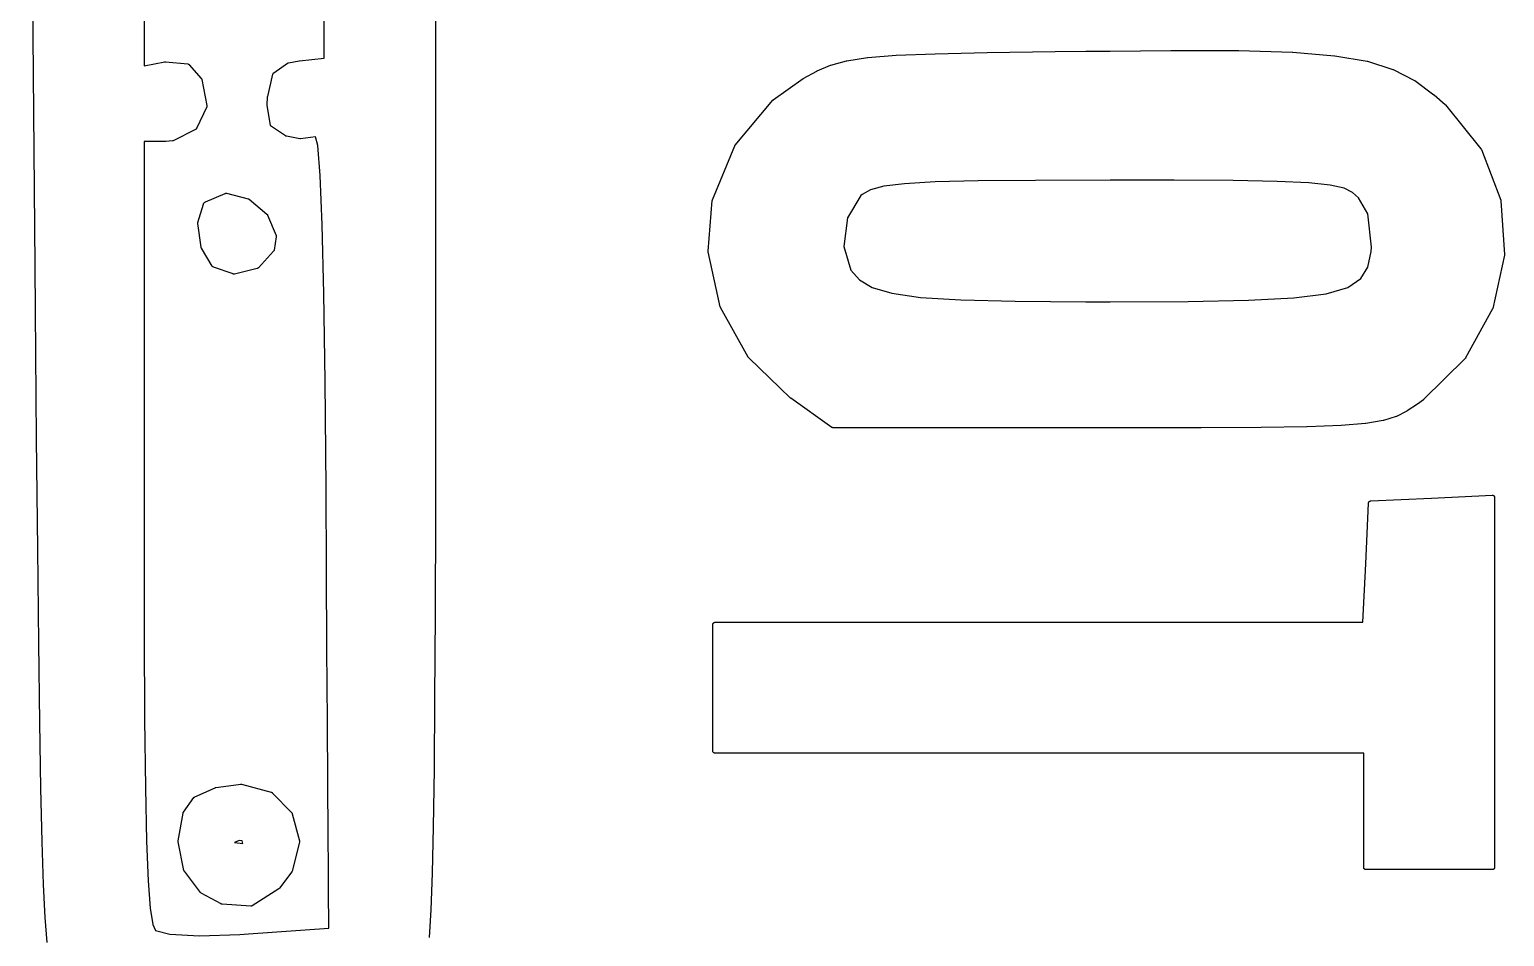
# Model space of a CAD drawing. Extents: x -1.2 to 49.3, y 2.3 to 45.6.
# Drawn here: x 37.177 to 40.39, y 29.65 to 31.628 of the extents above; entities that cross this region are included whole.
import ezdxf

# ---------------------------------------------------------------- set-up
doc = ezdxf.new("R2010")
doc.units = 0
doc.layers.add('BLACK', color=7, linetype='CONTINUOUS')

msp = doc.modelspace()

# ---------------------------------------------------------------- linework, layer by layer
at = {"layer": 'BLACK', "linetype": 'CONTINUOUS'}
for p, q in [((37.1894, 31.1123), (37.177, 32.6285)), ((38.0615, 32.6305), (38.0615, 31.1213)), ((37.4265, 31.9741), (37.4265, 31.5487)), ((37.8187, 31.5653), (37.8187, 31.9741)), ((37.4265, 31.5487), (37.4716, 31.5574)), ((37.4716, 31.5574), (37.4717, 31.5574)), ((37.4717, 31.5574), (37.4719, 31.5574)), ((37.4719, 31.5574), (37.4721, 31.5574)), ((37.4721, 31.5574), (37.4724, 31.5574)), ((37.4724, 31.5574), (37.4726, 31.5575)), ((37.4726, 31.5575), (37.4728, 31.5574)), ((37.4728, 31.5574), (37.473, 31.5574)), ((37.473, 31.5574), (37.5218, 31.5525)), ((37.7093, 31.5332), (37.7389, 31.554)), ((37.7389, 31.554), (37.739, 31.5541)), ((37.739, 31.5541), (37.7391, 31.5541)), ((37.7391, 31.5542), (37.7395, 31.5543)), ((37.7391, 31.5541), (37.7391, 31.5542)), ((37.7395, 31.5543), (37.7398, 31.5545)), ((37.7398, 31.5545), (37.7399, 31.5546)), ((37.7399, 31.5546), (37.74, 31.5546)), ((37.74, 31.5546), (37.7404, 31.5547)), ((37.7404, 31.5547), (37.7408, 31.5548)), ((37.7408, 31.5548), (37.7409, 31.5548)), ((37.7409, 31.5549), (37.7646, 31.559)), ((37.7409, 31.5548), (37.7409, 31.5549)), ((37.7646, 31.559), (37.7647, 31.559)), ((37.7647, 31.559), (37.7648, 31.5591)), ((37.7648, 31.5591), (37.7649, 31.5591)), ((37.7649, 31.5591), (37.8187, 31.5653)), ((38.9224, 31.55), (38.9566, 31.5594)), ((38.9566, 31.5594), (38.9567, 31.5594)), ((38.9567, 31.5594), (38.9569, 31.5595)), ((38.9569, 31.5595), (38.9572, 31.5595)), ((38.9572, 31.5595), (39.0025, 31.5664)), ((39.0025, 31.5664), (39.0026, 31.5664)), ((39.0026, 31.5664), (39.0027, 31.5664)), ((39.0027, 31.5664), (39.0029, 31.5664)), ((39.0029, 31.5664), (39.065, 31.5713)), ((39.065, 31.5713), (39.0651, 31.5713)), ((39.0651, 31.5713), (39.0651, 31.5713)), ((39.0651, 31.5713), (39.0652, 31.5713)), ((39.0652, 31.5713), (39.15, 31.5747)), ((39.15, 31.5747), (39.1501, 31.5747)), ((39.1501, 31.5747), (39.2634, 31.5772)), ((39.1501, 31.5747), (39.1501, 31.5747)), ((39.1501, 31.5747), (39.1501, 31.5747)), ((39.2634, 31.5772), (39.2635, 31.5772)), ((39.2635, 31.5772), (39.4111, 31.5793)), ((39.2635, 31.5772), (39.2635, 31.5772)), ((39.4111, 31.5793), (39.478, 31.5802)), ((39.4111, 31.5793), (39.4111, 31.5793)), ((39.478, 31.5802), (39.5312, 31.5807)), ((39.478, 31.5802), (39.478, 31.5802)), ((39.5312, 31.5807), (39.6632, 31.582)), ((39.5312, 31.5807), (39.5312, 31.5807)), ((39.6632, 31.582), (39.6632, 31.582)), ((39.6632, 31.582), (39.8115, 31.5815)), ((39.8115, 31.5815), (39.8116, 31.5815)), ((39.8116, 31.5815), (39.8116, 31.5815)), ((39.8116, 31.5815), (39.8116, 31.5815)), ((39.8116, 31.5815), (39.9286, 31.5779)), ((39.9286, 31.5779), (39.9286, 31.5779)), ((39.9286, 31.5779), (39.9287, 31.5779)), ((39.9287, 31.5779), (39.9288, 31.5779)), ((39.9288, 31.5779), (40.0198, 31.5705)), ((40.0198, 31.5705), (40.0199, 31.5705)), ((40.0199, 31.5705), (40.0201, 31.5705)), ((40.0201, 31.5705), (40.0203, 31.5705)), ((40.0203, 31.5705), (40.0908, 31.5584)), ((40.0908, 31.5584), (40.0909, 31.5584)), ((40.0909, 31.5584), (40.0912, 31.5583)), ((40.0912, 31.5583), (40.0915, 31.5582)), ((40.0915, 31.5582), (40.1471, 31.5407)), ((37.5218, 31.5525), (37.5219, 31.5525)), ((37.5219, 31.5525), (37.5223, 31.5524)), ((37.5223, 31.5524), (37.5226, 31.5524)), ((37.5226, 31.5524), (37.5227, 31.5523)), ((37.5227, 31.5523), (37.5228, 31.5523)), ((37.5228, 31.5523), (37.5232, 31.5522)), ((37.5232, 31.5522), (37.5235, 31.552)), ((37.5235, 31.552), (37.5236, 31.552)), ((37.5236, 31.552), (37.5237, 31.5519)), ((37.5237, 31.5519), (37.524, 31.5517)), ((37.524, 31.5517), (37.5244, 31.5515)), ((37.5244, 31.5515), (37.5245, 31.5514)), ((37.5245, 31.5514), (37.5245, 31.5514)), ((37.5245, 31.5514), (37.5248, 31.5511)), ((37.5248, 31.5511), (37.5251, 31.5508)), ((37.5251, 31.5508), (37.5511, 31.5211)), ((37.6959, 31.4816), (37.7073, 31.5302)), ((37.7073, 31.5302), (37.7074, 31.5303)), ((37.7074, 31.5303), (37.7075, 31.5306)), ((37.7075, 31.5306), (37.7076, 31.5309)), ((37.7076, 31.5311), (37.7077, 31.5312)), ((37.7076, 31.5309), (37.7076, 31.5311)), ((37.7077, 31.5312), (37.7079, 31.5315)), ((37.7079, 31.5315), (37.708, 31.5318)), ((37.708, 31.5318), (37.7081, 31.5319)), ((37.7081, 31.5319), (37.7082, 31.5321)), ((37.7082, 31.5321), (37.7084, 31.5323)), ((37.7084, 31.5323), (37.7086, 31.5326)), ((37.7086, 31.5326), (37.7087, 31.5327)), ((37.7087, 31.5327), (37.7088, 31.5328)), ((37.7088, 31.5328), (37.7091, 31.533)), ((37.7091, 31.533), (37.7093, 31.5332)), ((38.8627, 31.5209), (38.8923, 31.5371)), ((38.8923, 31.5371), (38.8925, 31.5372)), ((38.8923, 31.5371), (38.8923, 31.5371)), ((38.8925, 31.5372), (38.8927, 31.5373)), ((38.8927, 31.5373), (38.9217, 31.5498)), ((38.9217, 31.5498), (38.9218, 31.5498)), ((38.9218, 31.5498), (38.9221, 31.5499)), ((38.9221, 31.5499), (38.9224, 31.55)), ((40.1471, 31.5407), (40.1471, 31.5407)), ((40.1471, 31.5407), (40.1475, 31.5405)), ((40.1475, 31.5405), (40.1479, 31.5404)), ((40.1479, 31.5404), (40.1939, 31.5166)), ((37.5511, 31.5211), (37.5512, 31.521)), ((37.5512, 31.521), (37.5513, 31.5208)), ((37.5513, 31.5208), (37.5515, 31.5205)), ((37.5515, 31.5205), (37.5516, 31.5204)), ((37.5516, 31.5204), (37.5517, 31.5202)), ((37.5517, 31.5202), (37.5519, 31.5199)), ((37.5519, 31.5199), (37.552, 31.5197)), ((37.552, 31.5197), (37.552, 31.5195)), ((37.552, 31.5195), (37.5521, 31.5193)), ((37.5521, 31.5193), (37.5522, 31.519)), ((37.5522, 31.519), (37.5523, 31.5188)), ((37.5523, 31.5188), (37.5635, 31.4621)), ((38.7973, 31.474), (38.8622, 31.5205)), ((38.8622, 31.5206), (38.8625, 31.5207)), ((38.8622, 31.5205), (38.8622, 31.5206)), ((38.8625, 31.5207), (38.8627, 31.5209)), ((40.1939, 31.5166), (40.194, 31.5166)), ((40.194, 31.5166), (40.1943, 31.5164)), ((40.1943, 31.5164), (40.1946, 31.5162)), ((40.1946, 31.5162), (40.2366, 31.4853)), ((37.5632, 31.459), (37.5408, 31.4119)), ((37.5634, 31.4595), (37.5632, 31.4592)), ((37.5632, 31.4592), (37.5632, 31.4591)), ((37.5632, 31.4591), (37.5632, 31.459)), ((37.5635, 31.4599), (37.5634, 31.4595)), ((37.5635, 31.4621), (37.5636, 31.462)), ((37.5636, 31.4605), (37.5635, 31.4601)), ((37.5635, 31.4601), (37.5635, 31.46)), ((37.5635, 31.46), (37.5635, 31.4599)), ((37.5636, 31.462), (37.5636, 31.4619)), ((37.5636, 31.4619), (37.5636, 31.4618)), ((37.5636, 31.4618), (37.5636, 31.4614)), ((37.5636, 31.4614), (37.5636, 31.4611)), ((37.5636, 31.4611), (37.5636, 31.461)), ((37.5636, 31.461), (37.5636, 31.4609)), ((37.5636, 31.4609), (37.5636, 31.4605)), ((37.6945, 31.4629), (37.6958, 31.4808)), ((37.6945, 31.4628), (37.6945, 31.4629)), ((37.6945, 31.4627), (37.6945, 31.4628)), ((37.6945, 31.4623), (37.6945, 31.4627)), ((37.6945, 31.4619), (37.6945, 31.4623)), ((37.6946, 31.4618), (37.6945, 31.4619)), ((37.6946, 31.4617), (37.6946, 31.4618)), ((37.6946, 31.4618), (37.6946, 31.4618)), ((37.702, 31.4193), (37.6946, 31.4617)), ((37.6958, 31.4812), (37.6959, 31.4816)), ((37.6958, 31.4809), (37.6958, 31.4812)), ((37.6958, 31.4808), (37.6958, 31.4809)), ((38.7144, 31.3753), (38.7963, 31.4732)), ((38.7963, 31.4732), (38.7964, 31.4732)), ((38.7964, 31.4732), (38.7965, 31.4733)), ((38.7965, 31.4734), (38.7968, 31.4736)), ((38.7965, 31.4733), (38.7965, 31.4734)), ((38.7968, 31.4736), (38.7971, 31.4739)), ((38.7971, 31.4739), (38.7972, 31.474)), ((38.7972, 31.474), (38.7973, 31.474)), ((40.2366, 31.4853), (40.2367, 31.4853)), ((40.2367, 31.4853), (40.2368, 31.4851)), ((40.2368, 31.4851), (40.2369, 31.485)), ((40.2369, 31.485), (40.2611, 31.464)), ((40.2611, 31.464), (40.2612, 31.4639)), ((40.2612, 31.4639), (40.2615, 31.4636)), ((40.2615, 31.4636), (40.2617, 31.4634)), ((40.2617, 31.4634), (40.339, 31.3675)), ((37.5386, 31.4096), (37.4901, 31.3852)), ((37.5387, 31.4097), (37.5386, 31.4096)), ((37.5388, 31.4097), (37.5387, 31.4097)), ((37.5391, 31.4099), (37.5388, 31.4097)), ((37.5394, 31.4101), (37.5391, 31.4099)), ((37.5395, 31.4102), (37.5394, 31.4101)), ((37.5396, 31.4103), (37.5395, 31.4102)), ((37.5399, 31.4106), (37.5396, 31.4103)), ((37.5401, 31.4108), (37.5399, 31.4106)), ((37.5402, 31.4109), (37.5401, 31.4108)), ((37.5403, 31.411), (37.5402, 31.4109)), ((37.5405, 31.4113), (37.5403, 31.411)), ((37.5407, 31.4116), (37.5405, 31.4113)), ((37.5408, 31.4119), (37.5407, 31.4117)), ((37.5407, 31.4117), (37.5407, 31.4116)), ((37.5408, 31.4119), (37.5408, 31.4119)), ((37.702, 31.4192), (37.702, 31.4193)), ((37.702, 31.4193), (37.702, 31.4193)), ((37.7021, 31.4189), (37.702, 31.4192)), ((37.7023, 31.4184), (37.7021, 31.4189)), ((37.7023, 31.4183), (37.7023, 31.4184)), ((37.7025, 31.4179), (37.7023, 31.4183)), ((37.7023, 31.4183), (37.7023, 31.4183)), ((37.7027, 31.4175), (37.7025, 31.4179)), ((37.7027, 31.4174), (37.7027, 31.4175)), ((37.7027, 31.4175), (37.7027, 31.4175)), ((37.7031, 31.4171), (37.7027, 31.4174)), ((37.7033, 31.4167), (37.7031, 31.4171)), ((37.7034, 31.4167), (37.7033, 31.4167)), ((37.7033, 31.4167), (37.7033, 31.4167)), ((37.7037, 31.4164), (37.7034, 31.4167)), ((37.7041, 31.4161), (37.7037, 31.4164)), ((37.7041, 31.416), (37.7041, 31.4161)), ((37.7041, 31.4161), (37.7041, 31.4161)), ((37.7042, 31.416), (37.7041, 31.416)), ((37.7348, 31.3955), (37.7042, 31.416)), ((37.7353, 31.3953), (37.7348, 31.3955)), ((37.7357, 31.3951), (37.7353, 31.3953)), ((37.7362, 31.3949), (37.7357, 31.3951)), ((37.7357, 31.3951), (37.7357, 31.3951)), ((37.7357, 31.3951), (37.7357, 31.3951)), ((37.7366, 31.3948), (37.7362, 31.3949)), ((37.7367, 31.3948), (37.7366, 31.3948)), ((37.7656, 31.3893), (37.7367, 31.3948)), ((37.7997, 31.3937), (37.7672, 31.3892)), ((37.8048, 31.3748), (37.7997, 31.3937)), ((37.4737, 31.3837), (37.4265, 31.3837)), ((37.4265, 31.3837), (37.4265, 30.534)), ((37.4738, 31.3837), (37.4737, 31.3837)), ((37.474, 31.3837), (37.4738, 31.3837)), ((37.4882, 31.3847), (37.474, 31.3837)), ((37.474, 31.3837), (37.474, 31.3837)), ((37.4887, 31.3848), (37.4882, 31.3847)), ((37.4882, 31.3847), (37.4882, 31.3847)), ((37.4882, 31.3847), (37.4882, 31.3847)), ((37.4892, 31.3849), (37.4887, 31.3848)), ((37.4896, 31.385), (37.4892, 31.3849)), ((37.4892, 31.3849), (37.4892, 31.3849)), ((37.4892, 31.3849), (37.4892, 31.3849)), ((37.4901, 31.3852), (37.4896, 31.385)), ((37.4901, 31.3852), (37.4901, 31.3852)), ((37.7659, 31.3893), (37.7656, 31.3893)), ((37.7662, 31.3892), (37.7659, 31.3893)), ((37.7664, 31.3892), (37.7662, 31.3892)), ((37.7666, 31.3892), (37.7664, 31.3892)), ((37.7668, 31.3892), (37.7666, 31.3892)), ((37.7671, 31.3892), (37.7668, 31.3892)), ((37.7672, 31.3892), (37.7671, 31.3892)), ((37.8102, 31.3096), (37.8048, 31.3748)), ((38.6648, 31.256), (38.7136, 31.374)), ((38.7136, 31.374), (38.7137, 31.3743)), ((38.7136, 31.374), (38.7136, 31.374)), ((38.7137, 31.3743), (38.7138, 31.3745)), ((38.7138, 31.3745), (38.714, 31.3747)), ((38.714, 31.3747), (38.7141, 31.3749)), ((38.7141, 31.3749), (38.7142, 31.3751)), ((38.7142, 31.3751), (38.7144, 31.3753)), ((40.339, 31.3675), (40.3391, 31.3675)), ((40.3391, 31.3675), (40.3392, 31.3672)), ((40.3392, 31.3672), (40.3394, 31.367)), ((40.3394, 31.367), (40.3395, 31.3668)), ((40.3395, 31.3668), (40.3396, 31.3666)), ((40.3396, 31.3666), (40.3397, 31.3664)), ((40.3397, 31.3664), (40.3398, 31.3662)), ((40.3398, 31.3662), (40.382, 31.2557)), ((37.8147, 31.2019), (37.8102, 31.3096)), ((39.2433, 31.2975), (39.1499, 31.2952)), ((39.3688, 31.2987), (39.2433, 31.2975)), ((39.2433, 31.2975), (39.2433, 31.2975)), ((39.5313, 31.299), (39.3688, 31.2987)), ((39.3688, 31.2987), (39.3688, 31.2987)), ((39.6709, 31.2989), (39.5313, 31.299)), ((39.7993, 31.2981), (39.6709, 31.2989)), ((39.6709, 31.2989), (39.6709, 31.2989)), ((39.8952, 31.2964), (39.7993, 31.2981)), ((37.5607, 31.2522), (37.6031, 31.2702)), ((37.6031, 31.2702), (37.6032, 31.2703)), ((37.6032, 31.2703), (37.6033, 31.2703)), ((37.6033, 31.2703), (37.6034, 31.2703)), ((37.6034, 31.2703), (37.6037, 31.2704)), ((37.6037, 31.2704), (37.6041, 31.2705)), ((37.6041, 31.2705), (37.6042, 31.2705)), ((37.6042, 31.2705), (37.6043, 31.2706)), ((37.6043, 31.2706), (37.6047, 31.2706)), ((37.6047, 31.2706), (37.6051, 31.2706)), ((37.6051, 31.2706), (37.6052, 31.2706)), ((37.6052, 31.2706), (37.6053, 31.2706)), ((37.6053, 31.2706), (37.6057, 31.2706)), ((37.6057, 31.2706), (37.606, 31.2705)), ((37.606, 31.2705), (37.6061, 31.2705)), ((37.6061, 31.2705), (37.6063, 31.2705)), ((37.6063, 31.2705), (37.6533, 31.2588)), ((38.9881, 31.2657), (38.9593, 31.2169)), ((38.991, 31.2682), (38.9881, 31.2657)), ((39.009, 31.2781), (38.991, 31.2682)), ((39.0378, 31.2857), (39.009, 31.2781)), ((39.083, 31.2914), (39.0378, 31.2857)), ((39.1499, 31.2952), (39.083, 31.2914)), ((39.9639, 31.2932), (39.8952, 31.2964)), ((40.0107, 31.2883), (39.9639, 31.2932)), ((40.0406, 31.2814), (40.0107, 31.2883)), ((40.0592, 31.2722), (40.0406, 31.2814)), ((40.0722, 31.2604), (40.0592, 31.2722)), ((37.5438, 31.2065), (37.556, 31.247)), ((37.556, 31.2472), (37.5561, 31.2473)), ((37.556, 31.247), (37.556, 31.2472)), ((37.556, 31.247), (37.556, 31.247)), ((37.5561, 31.2473), (37.5562, 31.2476)), ((37.5562, 31.2476), (37.5564, 31.2479)), ((37.5564, 31.248), (37.5565, 31.2481)), ((37.5564, 31.2479), (37.5564, 31.248)), ((37.5565, 31.2481), (37.5567, 31.2484)), ((37.5567, 31.2484), (37.5569, 31.2488)), ((37.5569, 31.2488), (37.557, 31.2488)), ((37.557, 31.2488), (37.5571, 31.2489)), ((37.5571, 31.2489), (37.5589, 31.2509)), ((37.5589, 31.2509), (37.559, 31.251)), ((37.559, 31.2511), (37.5594, 31.2513)), ((37.559, 31.251), (37.559, 31.2511)), ((37.559, 31.251), (37.559, 31.251)), ((37.5594, 31.2513), (37.5597, 31.2516)), ((37.5597, 31.2516), (37.5598, 31.2517)), ((37.5598, 31.2517), (37.5602, 31.2519)), ((37.5598, 31.2517), (37.5598, 31.2517)), ((37.5602, 31.2519), (37.5605, 31.2521)), ((37.5605, 31.2521), (37.5606, 31.2521)), ((37.5606, 31.2521), (37.5607, 31.2522)), ((37.6533, 31.2588), (37.6534, 31.2587)), ((37.6534, 31.2587), (37.6535, 31.2587)), ((37.6535, 31.2587), (37.6536, 31.2587)), ((37.6536, 31.2587), (37.6539, 31.2585)), ((37.6539, 31.2585), (37.6543, 31.2584)), ((37.6543, 31.2584), (37.6544, 31.2583)), ((37.6544, 31.2583), (37.6545, 31.2583)), ((37.6545, 31.2583), (37.6548, 31.2581)), ((37.6548, 31.2581), (37.6551, 31.2579)), ((37.6551, 31.2579), (37.6552, 31.2578)), ((37.6552, 31.2578), (37.6553, 31.2577)), ((37.6553, 31.2577), (37.6943, 31.2251)), ((38.6554, 31.1442), (38.6644, 31.2545)), ((38.6644, 31.2546), (38.6645, 31.2548)), ((38.6644, 31.2545), (38.6644, 31.2546)), ((38.6645, 31.2551), (38.6646, 31.2553)), ((38.6645, 31.2548), (38.6645, 31.2551)), ((38.6646, 31.2555), (38.6647, 31.2558)), ((38.6646, 31.2553), (38.6646, 31.2555)), ((38.6647, 31.2558), (38.6648, 31.256)), ((40.0928, 31.2256), (40.0722, 31.2604)), ((40.382, 31.2557), (40.382, 31.2556)), ((40.382, 31.2556), (40.3821, 31.2554)), ((40.3821, 31.2554), (40.3822, 31.2552)), ((40.3822, 31.2552), (40.3822, 31.2549)), ((40.3822, 31.2549), (40.3823, 31.2546)), ((40.3823, 31.2546), (40.3823, 31.2544)), ((40.3823, 31.2544), (40.3823, 31.2542)), ((40.3823, 31.2542), (40.3902, 31.137)), ((37.5436, 31.2056), (37.5437, 31.206)), ((37.5436, 31.2055), (37.5436, 31.2056)), ((37.5436, 31.205), (37.5436, 31.2055)), ((37.5436, 31.2055), (37.5436, 31.2055)), ((37.5436, 31.2046), (37.5436, 31.205)), ((37.5436, 31.2045), (37.5436, 31.2046)), ((37.5436, 31.2044), (37.5436, 31.2045)), ((37.5436, 31.2045), (37.5436, 31.2045)), ((37.5508, 31.153), (37.5436, 31.2044)), ((37.5437, 31.206), (37.5438, 31.2064)), ((37.5438, 31.2064), (37.5438, 31.2065)), ((37.5438, 31.2065), (37.5438, 31.2065)), ((37.6943, 31.2251), (37.6944, 31.225)), ((37.6944, 31.225), (37.6945, 31.2249)), ((37.6945, 31.2249), (37.6946, 31.2248)), ((37.6946, 31.2248), (37.6948, 31.2245)), ((37.6948, 31.2245), (37.695, 31.2243)), ((37.695, 31.2243), (37.6951, 31.2241)), ((37.6951, 31.2241), (37.6953, 31.224)), ((37.6953, 31.224), (37.6954, 31.2237)), ((37.6954, 31.2237), (37.6956, 31.2235)), ((37.6956, 31.2235), (37.6956, 31.2233)), ((37.6956, 31.2233), (37.6957, 31.2231)), ((37.6957, 31.2231), (37.714, 31.1784)), ((37.8184, 31.0523), (37.8147, 31.2019)), ((38.9593, 31.2169), (38.9513, 31.1546)), ((40.1008, 31.153), (40.0928, 31.2256)), ((37.7144, 31.1758), (37.7102, 31.1469)), ((37.714, 31.1784), (37.7141, 31.1783)), ((37.7141, 31.1783), (37.7141, 31.178)), ((37.7141, 31.178), (37.7143, 31.1777)), ((37.7143, 31.1777), (37.7143, 31.1776)), ((37.7143, 31.1776), (37.7143, 31.1774)), ((37.7143, 31.1774), (37.7144, 31.1771)), ((37.7144, 31.1771), (37.7144, 31.1768)), ((37.7144, 31.1768), (37.7144, 31.1766)), ((37.7144, 31.1766), (37.7144, 31.1764)), ((37.7144, 31.1764), (37.7144, 31.1761)), ((37.7144, 31.1761), (37.7144, 31.1758)), ((37.5508, 31.1526), (37.5508, 31.153)), ((37.551, 31.152), (37.5508, 31.1526)), ((37.5511, 31.1517), (37.551, 31.152)), ((37.551, 31.152), (37.551, 31.152)), ((37.551, 31.152), (37.551, 31.152)), ((37.5514, 31.1511), (37.5511, 31.1517)), ((37.5749, 31.1118), (37.5514, 31.1511)), ((37.5514, 31.1511), (37.5514, 31.1511)), ((37.7089, 31.1442), (37.6757, 31.1082)), ((37.7095, 31.145), (37.7089, 31.1442)), ((37.7089, 31.1442), (37.7089, 31.1442)), ((37.7098, 31.1457), (37.7095, 31.145)), ((37.7095, 31.145), (37.7095, 31.145)), ((37.7099, 31.1459), (37.7098, 31.1457)), ((37.7101, 31.1466), (37.7099, 31.1459)), ((37.7102, 31.1468), (37.7101, 31.1466)), ((37.7102, 31.1469), (37.7102, 31.1468)), ((37.7102, 31.1468), (37.7102, 31.1468)), ((38.6554, 31.144), (38.6554, 31.1442)), ((38.6554, 31.1438), (38.6554, 31.144)), ((38.6554, 31.1435), (38.6554, 31.1438)), ((38.6554, 31.1433), (38.6554, 31.1435)), ((38.6555, 31.1431), (38.6554, 31.1433)), ((38.6555, 31.1428), (38.6555, 31.1431)), ((38.6818, 31.023), (38.6555, 31.1428)), ((38.6555, 31.1428), (38.6555, 31.1428)), ((38.9513, 31.1546), (38.9662, 31.1033)), ((40.0925, 31.1098), (40.0998, 31.1438)), ((40.0998, 31.1438), (40.1008, 31.153)), ((40.3902, 31.136), (40.3901, 31.1358)), ((40.3902, 31.137), (40.3902, 31.1369)), ((40.3902, 31.1369), (40.3902, 31.1367)), ((40.3902, 31.1367), (40.3902, 31.1365)), ((40.3902, 31.1365), (40.3902, 31.1363)), ((40.3902, 31.1363), (40.3902, 31.136)), ((37.1902, 31.0145), (37.1894, 31.1123)), ((37.1894, 31.1123), (37.1894, 31.1123)), ((37.5751, 31.1116), (37.5749, 31.1118)), ((37.5752, 31.1114), (37.5751, 31.1116)), ((37.5754, 31.1112), (37.5752, 31.1114)), ((37.5755, 31.111), (37.5754, 31.1112)), ((37.5757, 31.1108), (37.5755, 31.111)), ((37.5759, 31.1107), (37.5757, 31.1108)), ((37.5761, 31.1105), (37.5759, 31.1107)), ((37.5762, 31.1103), (37.5761, 31.1105)), ((37.5764, 31.1102), (37.5762, 31.1103)), ((37.5766, 31.1101), (37.5764, 31.1102)), ((37.5769, 31.11), (37.5766, 31.1101)), ((37.5771, 31.1098), (37.5769, 31.11)), ((37.5773, 31.1098), (37.5771, 31.1098)), ((37.5775, 31.1096), (37.5773, 31.1098)), ((37.5776, 31.1096), (37.5775, 31.1096)), ((37.6204, 31.0946), (37.5776, 31.1096)), ((37.6732, 31.1067), (37.6233, 31.0945)), ((37.6736, 31.1068), (37.6732, 31.1067)), ((37.6741, 31.107), (37.6736, 31.1068)), ((37.6742, 31.107), (37.6741, 31.107)), ((37.6741, 31.107), (37.6741, 31.107)), ((37.6745, 31.1072), (37.6742, 31.107)), ((37.6749, 31.1075), (37.6745, 31.1072)), ((37.675, 31.1075), (37.6749, 31.1075)), ((37.6753, 31.1078), (37.675, 31.1075)), ((37.675, 31.1075), (37.675, 31.1075)), ((37.6757, 31.1081), (37.6753, 31.1078)), ((37.6757, 31.1082), (37.6757, 31.1081)), ((38.0615, 31.1213), (38.0614, 30.8271)), ((40.0772, 31.0845), (40.0925, 31.1098)), ((40.3901, 31.1356), (40.3645, 31.0196)), ((40.3901, 31.1358), (40.3901, 31.1356)), ((37.6209, 31.0945), (37.6204, 31.0946)), ((37.6213, 31.0944), (37.6209, 31.0945)), ((37.6214, 31.0944), (37.6213, 31.0944)), ((37.6213, 31.0944), (37.6213, 31.0944)), ((37.6218, 31.0944), (37.6214, 31.0944)), ((37.6222, 31.0944), (37.6218, 31.0944)), ((37.6223, 31.0944), (37.6222, 31.0944)), ((37.6224, 31.0944), (37.6223, 31.0944)), ((37.6228, 31.0944), (37.6224, 31.0944)), ((37.6232, 31.0945), (37.6228, 31.0944)), ((37.6233, 31.0945), (37.6232, 31.0945)), ((37.6233, 31.0945), (37.6233, 31.0945)), ((37.6233, 31.0945), (37.6233, 31.0945)), ((38.9662, 31.1033), (38.9849, 31.0819)), ((38.9849, 31.0819), (39.0128, 31.0651)), ((40.049, 31.0655), (40.0772, 31.0845)), ((37.8211, 30.861), (37.8184, 31.0523)), ((37.8184, 31.0523), (37.8184, 31.0523)), ((39.0128, 31.0651), (39.0554, 31.0526)), ((39.0554, 31.0526), (39.118, 31.0437)), ((39.118, 31.0437), (39.2059, 31.0381)), ((39.8325, 31.0373), (39.9314, 31.0426)), ((39.9314, 31.0426), (40.002, 31.0517)), ((40.002, 31.0517), (40.049, 31.0655)), ((37.1926, 30.7354), (37.1902, 31.0145)), ((37.1902, 31.0145), (37.1902, 31.0145)), ((38.6819, 31.0228), (38.6818, 31.023)), ((38.682, 31.0226), (38.6819, 31.0228)), ((38.6821, 31.0223), (38.682, 31.0226)), ((38.6821, 31.0221), (38.6821, 31.0223)), ((38.6822, 31.0219), (38.6821, 31.0221)), ((38.6823, 31.0217), (38.6822, 31.0219)), ((38.6824, 31.0217), (38.6823, 31.0217)), ((38.7429, 30.913), (38.6824, 31.0217)), ((39.2059, 31.0381), (39.3242, 31.0352)), ((39.3242, 31.0352), (39.478, 31.0342)), ((39.478, 31.0342), (39.478, 31.0342)), ((39.478, 31.0342), (39.5315, 31.0341)), ((39.5315, 31.0341), (39.7008, 31.0348)), ((39.7008, 31.0348), (39.8325, 31.0373)), ((40.364, 31.0183), (40.3055, 30.9115)), ((40.3641, 31.0186), (40.364, 31.0185)), ((40.364, 31.0185), (40.364, 31.0183)), ((40.3642, 31.0189), (40.3641, 31.0186)), ((40.3643, 31.0192), (40.3642, 31.0189)), ((40.3644, 31.0194), (40.3643, 31.0192)), ((40.3645, 31.0196), (40.3644, 31.0195)), ((40.3644, 31.0195), (40.3644, 31.0194)), ((38.743, 30.9128), (38.7429, 30.913)), ((38.7431, 30.9126), (38.743, 30.9128)), ((38.7433, 30.9124), (38.7431, 30.9126)), ((38.7434, 30.9122), (38.7433, 30.9124)), ((38.7436, 30.9121), (38.7434, 30.9122)), ((38.7437, 30.9119), (38.7436, 30.9121)), ((38.7438, 30.9118), (38.7437, 30.9119)), ((38.8346, 30.8242), (38.7438, 30.9118)), ((40.3052, 30.9111), (40.305, 30.9109)), ((40.3053, 30.9113), (40.3052, 30.9111)), ((40.3054, 30.9114), (40.3053, 30.9113)), ((40.3055, 30.9115), (40.3054, 30.9114)), ((40.3046, 30.9104), (40.214, 30.8207)), ((40.3047, 30.9105), (40.3046, 30.9104)), ((40.3049, 30.9107), (40.3047, 30.9105)), ((40.305, 30.9109), (40.3049, 30.9107)), ((37.8211, 30.8609), (37.8211, 30.861)), ((37.823, 30.6279), (37.8211, 30.8609)), ((38.0614, 30.8271), (38.0611, 30.5724)), ((38.0614, 30.8271), (38.0614, 30.8271)), ((38.8349, 30.8239), (38.8346, 30.8242)), ((38.8352, 30.8237), (38.8349, 30.8239)), ((38.9251, 30.7602), (38.8352, 30.8237)), ((38.8352, 30.8237), (38.8352, 30.8237)), ((40.2134, 30.8202), (40.2007, 30.8112)), ((40.2137, 30.8204), (40.2134, 30.8202)), ((40.214, 30.8207), (40.2137, 30.8204)), ((40.214, 30.8207), (40.214, 30.8207)), ((40.1543, 30.7839), (40.1267, 30.7751)), ((40.1547, 30.7841), (40.1543, 30.7839)), ((40.1551, 30.7842), (40.1547, 30.7841)), ((40.1776, 30.7959), (40.1551, 30.7843)), ((40.1551, 30.7843), (40.1551, 30.7842)), ((40.1778, 30.7961), (40.1776, 30.7959)), ((40.178, 30.7962), (40.1778, 30.7961)), ((40.2006, 30.8111), (40.178, 30.7962)), ((40.178, 30.7962), (40.178, 30.7962)), ((40.2007, 30.8112), (40.2006, 30.8111)), ((40.2006, 30.8111), (40.2006, 30.8111)), ((40.2006, 30.8111), (40.2006, 30.8111)), ((38.9252, 30.7601), (38.9251, 30.7602)), ((38.9256, 30.7599), (38.9252, 30.7601)), ((38.9252, 30.7601), (38.9252, 30.7601)), ((38.926, 30.7597), (38.9256, 30.7599)), ((38.9265, 30.7595), (38.926, 30.7597)), ((38.926, 30.7597), (38.926, 30.7597)), ((38.926, 30.7597), (38.926, 30.7597)), ((38.9269, 30.7594), (38.9265, 30.7595)), ((38.927, 30.7594), (38.9269, 30.7594)), ((38.9269, 30.7594), (38.9269, 30.7594)), ((38.9275, 30.7593), (38.927, 30.7594)), ((38.9279, 30.7593), (38.9275, 30.7593)), ((38.9279, 30.7593), (38.9279, 30.7593)), ((38.9279, 30.7592), (38.9279, 30.7593)), ((39.562, 30.7592), (38.9279, 30.7592)), ((39.7291, 30.7594), (39.562, 30.7592)), ((39.86, 30.7599), (39.7291, 30.7594)), ((39.7291, 30.7594), (39.7291, 30.7594)), ((39.9599, 30.7614), (39.86, 30.76)), ((39.86, 30.76), (39.86, 30.7599)), ((39.86, 30.7599), (39.86, 30.7599)), ((39.96, 30.7614), (39.9599, 30.7614)), ((39.9599, 30.7614), (39.9599, 30.7614)), ((40.0341, 30.7641), (39.96, 30.7614)), ((39.96, 30.7614), (39.96, 30.7614)), ((40.0342, 30.7641), (40.0341, 30.7641)), ((40.0343, 30.7641), (40.0342, 30.7641)), ((40.0342, 30.7641), (40.0342, 30.7641)), ((40.0877, 30.7685), (40.0343, 30.7641)), ((40.0879, 30.7685), (40.0877, 30.7685)), ((40.0881, 30.7685), (40.0879, 30.7685)), ((40.126, 30.7749), (40.0881, 30.7685)), ((40.0881, 30.7685), (40.0881, 30.7685)), ((40.1263, 30.775), (40.126, 30.7749)), ((40.1267, 30.7751), (40.1263, 30.775)), ((40.1267, 30.7751), (40.1267, 30.7751)), ((37.1949, 30.4948), (37.1926, 30.7354)), ((37.1926, 30.7354), (37.1926, 30.7354)), ((37.824, 30.4489), (37.823, 30.6279)), ((37.823, 30.6279), (37.823, 30.6279)), ((40.0878, 30.4629), (40.0941, 30.5952)), ((40.0941, 30.5957), (40.0942, 30.5959)), ((40.0941, 30.5955), (40.0941, 30.5957)), ((40.0941, 30.5952), (40.0941, 30.5955)), ((40.0941, 30.5952), (40.0941, 30.5952)), ((40.0942, 30.5962), (40.0943, 30.5964)), ((40.0942, 30.5959), (40.0942, 30.5962)), ((40.0943, 30.5964), (40.0944, 30.5966)), ((40.0944, 30.5966), (40.0945, 30.5969)), ((40.0945, 30.5969), (40.0946, 30.5971)), ((40.0946, 30.5971), (40.0947, 30.5973)), ((40.0947, 30.5973), (40.0948, 30.5975)), ((40.0948, 30.5975), (40.095, 30.5977)), ((40.095, 30.5977), (40.0951, 30.5979)), ((40.0951, 30.5979), (40.0953, 30.5981)), ((40.0953, 30.5981), (40.0954, 30.5983)), ((40.0954, 30.5983), (40.0956, 30.5985)), ((40.0956, 30.5985), (40.0958, 30.5986)), ((40.0958, 30.5986), (40.0959, 30.5988)), ((40.0959, 30.5988), (40.0961, 30.5989)), ((40.0961, 30.5989), (40.0963, 30.5991)), ((40.0963, 30.5991), (40.0965, 30.5992)), ((40.0965, 30.5992), (40.0968, 30.5993)), ((40.0968, 30.5993), (40.097, 30.5994)), ((40.097, 30.5994), (40.0972, 30.5995)), ((40.0972, 30.5995), (40.0974, 30.5996)), ((40.0974, 30.5996), (40.0977, 30.5997)), ((40.0977, 30.5997), (40.0979, 30.5998)), ((40.0979, 30.5998), (40.0981, 30.5998)), ((40.0981, 30.5998), (40.0984, 30.5999)), ((40.0984, 30.5999), (40.0986, 30.5999)), ((40.0986, 30.5999), (40.0988, 30.5999)), ((40.0988, 30.5999), (40.2311, 30.6062)), ((40.2311, 30.6062), (40.2312, 30.6062)), ((40.2312, 30.6062), (40.3634, 30.6125)), ((40.2312, 30.6062), (40.2312, 30.6062)), ((40.3634, 30.6125), (40.3635, 30.6125)), ((40.3635, 30.6125), (40.3636, 30.6125)), ((40.3636, 30.6125), (40.3637, 30.6125)), ((40.3637, 30.6125), (40.3641, 30.6125)), ((40.3641, 30.6125), (40.3645, 30.6125)), ((40.3645, 30.6125), (40.3646, 30.6124)), ((40.3646, 30.6124), (40.3647, 30.6124)), ((40.3647, 30.6124), (40.365, 30.6123)), ((40.365, 30.6123), (40.3654, 30.6122)), ((40.3654, 30.6122), (40.3655, 30.6122)), ((40.3655, 30.6122), (40.3656, 30.6121)), ((40.3656, 30.6121), (40.3659, 30.612)), ((40.3659, 30.612), (40.3663, 30.6118)), ((40.3663, 30.6118), (40.3664, 30.6117)), ((40.3664, 30.6117), (40.3665, 30.6117)), ((40.3665, 30.6117), (40.3668, 30.6114)), ((40.3668, 30.6114), (40.3671, 30.6112)), ((40.3671, 30.6112), (40.3671, 30.6111)), ((40.3671, 30.6111), (40.3672, 30.611)), ((40.3672, 30.611), (40.3675, 30.6107)), ((40.3675, 30.6107), (40.3677, 30.6105)), ((40.3677, 30.6105), (40.3678, 30.6104)), ((40.3678, 30.6104), (40.3678, 30.6103)), ((40.3678, 30.6103), (40.368, 30.6099)), ((40.368, 30.6099), (40.3682, 30.6096)), ((40.3682, 30.6096), (40.3682, 30.6095)), ((40.3682, 30.6095), (40.3683, 30.6094)), ((40.3683, 30.6094), (40.3684, 30.6091)), ((40.3684, 30.6091), (40.3685, 30.6087)), ((40.3685, 30.6087), (40.3685, 30.6086)), ((40.3685, 30.6086), (40.3686, 30.6085)), ((40.3686, 30.6085), (40.3686, 30.6081)), ((40.3686, 30.6081), (40.3687, 30.6077)), ((40.3687, 30.6077), (40.3687, 30.6076)), ((40.3687, 30.6076), (40.3687, 30.6075)), ((40.3687, 30.6075), (40.3687, 29.8011)), ((38.0611, 30.5724), (38.0605, 30.3541)), ((38.0611, 30.5724), (38.0611, 30.5724)), ((37.4265, 30.534), (37.4268, 30.3094)), ((37.1949, 30.4947), (37.1949, 30.4948)), ((37.1972, 30.2896), (37.1949, 30.4947)), ((40.0817, 30.3353), (40.0878, 30.4629)), ((40.0878, 30.4629), (40.0878, 30.4629)), ((40.0878, 30.4629), (40.0878, 30.4629)), ((37.825, 30.2767), (37.824, 30.4489)), ((37.824, 30.4489), (37.824, 30.4489)), ((38.0605, 30.3541), (38.0595, 30.1695)), ((38.0605, 30.3541), (38.0605, 30.3541)), ((38.6657, 30.3323), (38.666, 30.3328)), ((38.666, 30.3328), (38.6662, 30.3331)), ((38.6662, 30.3332), (38.6665, 30.3335)), ((38.6662, 30.3331), (38.6662, 30.3332)), ((38.6662, 30.3331), (38.6662, 30.3331)), ((38.6665, 30.3335), (38.6668, 30.3339)), ((38.6668, 30.3339), (38.6672, 30.3342)), ((38.6668, 30.3339), (38.6668, 30.3339)), ((38.6668, 30.3339), (38.6668, 30.3339)), ((38.6672, 30.3342), (38.6676, 30.3345)), ((38.6676, 30.3345), (38.668, 30.3347)), ((38.6676, 30.3345), (38.6676, 30.3345)), ((38.6676, 30.3345), (38.6676, 30.3345)), ((38.668, 30.3347), (38.6684, 30.335)), ((38.6684, 30.335), (38.6684, 30.335)), ((38.6684, 30.335), (38.6685, 30.335)), ((38.6685, 30.335), (38.6689, 30.3351)), ((38.6689, 30.3351), (38.6694, 30.3352)), ((38.6694, 30.3352), (38.6698, 30.3353)), ((38.6694, 30.3352), (38.6694, 30.3352)), ((38.6694, 30.3352), (38.6694, 30.3352)), ((38.6698, 30.3353), (38.6703, 30.3353)), ((38.6703, 30.3353), (40.0817, 30.3353)), ((37.4268, 30.3094), (37.4277, 30.1241)), ((38.6653, 30.3304), (38.6654, 30.3309)), ((38.6653, 30.0552), (38.6653, 30.3304)), ((38.6654, 30.3314), (38.6656, 30.3319)), ((38.6654, 30.3313), (38.6654, 30.3314)), ((38.6654, 30.3314), (38.6654, 30.3314)), ((38.6654, 30.3309), (38.6654, 30.3313)), ((38.6656, 30.3319), (38.6657, 30.3323)), ((38.6657, 30.3323), (38.6657, 30.3323)), ((38.6657, 30.3323), (38.6657, 30.3323)), ((37.1972, 30.2895), (37.1972, 30.2896)), ((37.1995, 30.1168), (37.1972, 30.2895)), ((37.825, 30.2766), (37.825, 30.2767)), ((37.8259, 30.1197), (37.825, 30.2766)), ((38.0595, 30.1695), (38.0582, 30.0156)), ((38.0595, 30.1695), (38.0595, 30.1695)), ((37.2019, 29.9737), (37.1995, 30.1168)), ((37.1995, 30.1168), (37.1995, 30.1168)), ((37.1995, 30.1168), (37.1995, 30.1168)), ((37.4277, 30.1241), (37.4277, 30.1241)), ((37.4277, 30.1241), (37.4294, 29.9748)), ((37.8267, 29.9836), (37.8259, 30.1197)), ((37.8259, 30.1197), (37.8259, 30.1197)), ((38.6654, 30.0547), (38.6653, 30.0552)), ((38.6654, 30.0542), (38.6654, 30.0547)), ((38.6656, 30.0537), (38.6654, 30.0542)), ((38.6654, 30.0542), (38.6654, 30.0542)), ((38.6654, 30.0542), (38.6654, 30.0542)), ((38.6657, 30.0533), (38.6656, 30.0537)), ((38.6659, 30.0528), (38.6657, 30.0533)), ((38.6657, 30.0533), (38.6657, 30.0533)), ((38.6657, 30.0533), (38.6657, 30.0533)), ((38.6661, 30.0524), (38.6659, 30.0528)), ((38.6662, 30.0524), (38.6661, 30.0524)), ((38.6665, 30.052), (38.6662, 30.0524)), ((38.6662, 30.0524), (38.6662, 30.0524)), ((38.6668, 30.0517), (38.6665, 30.052)), ((38.6668, 30.0516), (38.6668, 30.0517)), ((38.6668, 30.0517), (38.6668, 30.0517)), ((38.6671, 30.0513), (38.6668, 30.0516)), ((38.6675, 30.051), (38.6671, 30.0513)), ((38.6679, 30.0508), (38.6675, 30.051)), ((38.6675, 30.051), (38.6675, 30.051)), ((38.6675, 30.051), (38.6675, 30.051)), ((38.6684, 30.0506), (38.6679, 30.0508)), ((38.6688, 30.0504), (38.6684, 30.0506)), ((38.6684, 30.0506), (38.6684, 30.0506)), ((38.6684, 30.0506), (38.6684, 30.0506)), ((38.6693, 30.0503), (38.6688, 30.0504)), ((38.6698, 30.0502), (38.6693, 30.0503)), ((38.6693, 30.0503), (38.6693, 30.0503)), ((38.6693, 30.0503), (38.6693, 30.0503)), ((38.6703, 30.0502), (38.6698, 30.0502)), ((40.0835, 30.0502), (38.6703, 30.0502)), ((40.0835, 29.8012), (40.0835, 30.0502)), ((38.0582, 30.0155), (38.0564, 29.8894)), ((38.0582, 30.0156), (38.0582, 30.0155)), ((38.0582, 30.0155), (38.0582, 30.0155)), ((37.5827, 29.975), (37.6325, 29.9819)), ((37.6325, 29.9819), (37.6325, 29.9819)), ((37.6325, 29.9819), (37.6326, 29.9819)), ((37.6326, 29.9819), (37.6366, 29.9825)), ((37.6366, 29.9825), (37.6366, 29.9825)), ((37.6366, 29.9825), (37.6366, 29.9825)), ((37.6366, 29.9825), (37.6366, 29.9825)), ((37.6366, 29.9825), (37.6367, 29.9825)), ((37.6367, 29.9825), (37.6371, 29.9825)), ((37.6371, 29.9825), (37.6376, 29.9825)), ((37.6376, 29.9825), (37.6376, 29.9825)), ((37.6376, 29.9825), (37.6381, 29.9825)), ((37.6376, 29.9825), (37.6376, 29.9825)), ((37.6381, 29.9825), (37.6386, 29.9824)), ((37.6386, 29.9824), (37.7036, 29.9653)), ((37.8267, 29.9835), (37.8267, 29.9836)), ((37.8274, 29.8736), (37.8267, 29.9835)), ((37.2047, 29.8571), (37.2019, 29.9737)), ((37.2019, 29.9737), (37.2019, 29.9737)), ((37.2019, 29.9737), (37.2019, 29.9737)), ((37.4294, 29.9748), (37.432, 29.8584)), ((37.5123, 29.9214), (37.535, 29.9532)), ((37.535, 29.9532), (37.5352, 29.9535)), ((37.535, 29.9532), (37.535, 29.9532)), ((37.5352, 29.9535), (37.5354, 29.9537)), ((37.5354, 29.9537), (37.5355, 29.9538)), ((37.5355, 29.9538), (37.5357, 29.954)), ((37.5357, 29.954), (37.5359, 29.9541)), ((37.5359, 29.9541), (37.5362, 29.9544)), ((37.5362, 29.9544), (37.5363, 29.9544)), ((37.5363, 29.9544), (37.5364, 29.9545)), ((37.5364, 29.9545), (37.5367, 29.9547)), ((37.5367, 29.9547), (37.537, 29.9548)), ((37.537, 29.9548), (37.5814, 29.9746)), ((37.5814, 29.9746), (37.5815, 29.9747)), ((37.5815, 29.9747), (37.5816, 29.9747)), ((37.5816, 29.9747), (37.5818, 29.9748)), ((37.5818, 29.9748), (37.5821, 29.9749)), ((37.5821, 29.9749), (37.5824, 29.975)), ((37.5824, 29.975), (37.5826, 29.975)), ((37.5826, 29.975), (37.5827, 29.975)), ((37.7036, 29.9653), (37.7037, 29.9652)), ((37.7037, 29.9652), (37.704, 29.9651)), ((37.704, 29.9651), (37.7043, 29.965)), ((37.7043, 29.965), (37.7045, 29.9649)), ((37.7045, 29.9649), (37.7046, 29.9649)), ((37.7046, 29.9649), (37.7049, 29.9647)), ((37.7049, 29.9647), (37.7052, 29.9645)), ((37.7052, 29.9645), (37.7053, 29.9644)), ((37.7053, 29.9644), (37.7054, 29.9644)), ((37.7054, 29.9644), (37.7057, 29.9641)), ((37.7057, 29.9641), (37.7059, 29.9639)), ((37.7059, 29.9639), (37.7482, 29.9201)), ((37.5008, 29.8589), (37.5114, 29.9193)), ((37.5114, 29.9195), (37.5115, 29.9196)), ((37.5114, 29.9194), (37.5114, 29.9195)), ((37.5114, 29.9193), (37.5114, 29.9194)), ((37.5115, 29.9196), (37.5116, 29.92)), ((37.5116, 29.92), (37.5117, 29.9203)), ((37.5117, 29.9204), (37.5118, 29.9205)), ((37.5117, 29.9203), (37.5117, 29.9204)), ((37.5118, 29.9205), (37.512, 29.9209)), ((37.512, 29.9209), (37.5121, 29.9212)), ((37.5121, 29.9212), (37.5122, 29.9213)), ((37.5122, 29.9213), (37.5123, 29.9214)), ((37.7482, 29.9201), (37.7483, 29.92)), ((37.7483, 29.92), (37.7485, 29.9198)), ((37.7485, 29.9198), (37.7486, 29.9196)), ((37.7486, 29.9196), (37.7488, 29.9194)), ((37.7488, 29.9194), (37.7489, 29.9192)), ((37.7489, 29.9192), (37.749, 29.919)), ((37.749, 29.919), (37.7491, 29.9188)), ((37.7491, 29.9188), (37.7492, 29.9186)), ((37.7492, 29.9186), (37.7493, 29.9184)), ((37.7493, 29.9184), (37.7494, 29.9181)), ((37.7494, 29.9181), (37.7495, 29.9179)), ((37.7495, 29.9179), (37.7649, 29.8587)), ((38.0564, 29.8894), (38.0541, 29.7881)), ((38.0564, 29.8894), (38.0564, 29.8894)), ((38.0564, 29.8894), (38.0564, 29.8894)), ((37.2047, 29.857), (37.2047, 29.8571)), ((37.2047, 29.8571), (37.2047, 29.8571)), ((37.2077, 29.7641), (37.2047, 29.857)), ((37.432, 29.8584), (37.4355, 29.7719)), ((37.5007, 29.8581), (37.5008, 29.8585)), ((37.5007, 29.858), (37.5007, 29.8581)), ((37.5007, 29.8579), (37.5007, 29.858)), ((37.5008, 29.8575), (37.5007, 29.8579)), ((37.5008, 29.8585), (37.5008, 29.8589)), ((37.5008, 29.8571), (37.5008, 29.8575)), ((37.5008, 29.857), (37.5008, 29.8571)), ((37.5135, 29.7946), (37.5008, 29.857)), ((37.6339, 29.8595), (37.6239, 29.8551)), ((37.6239, 29.8551), (37.6415, 29.8533)), ((37.6403, 29.8587), (37.6339, 29.8595)), ((37.6415, 29.8533), (37.6403, 29.8587)), ((37.7649, 29.8562), (37.7491, 29.7931)), ((37.7649, 29.8587), (37.7649, 29.8586)), ((37.7649, 29.8586), (37.7649, 29.8584)), ((37.7649, 29.8584), (37.765, 29.8582)), ((37.765, 29.8567), (37.7649, 29.8564)), ((37.7649, 29.8564), (37.7649, 29.8562)), ((37.765, 29.8582), (37.765, 29.8579)), ((37.765, 29.8579), (37.765, 29.8577)), ((37.765, 29.8577), (37.765, 29.8574)), ((37.765, 29.8574), (37.765, 29.8572)), ((37.765, 29.8572), (37.765, 29.8569)), ((37.765, 29.8569), (37.765, 29.8567)), ((37.8274, 29.8735), (37.8274, 29.8736)), ((37.828, 29.7951), (37.8274, 29.8735)), ((37.5136, 29.7945), (37.5135, 29.7946)), ((37.5136, 29.7944), (37.5136, 29.7945)), ((37.5137, 29.794), (37.5136, 29.7944)), ((37.5138, 29.7936), (37.5137, 29.794)), ((37.5139, 29.7935), (37.5138, 29.7936)), ((37.5139, 29.7934), (37.5139, 29.7935)), ((37.5141, 29.7931), (37.5139, 29.7934)), ((37.5143, 29.7928), (37.5141, 29.7931)), ((37.5144, 29.7927), (37.5143, 29.7928)), ((37.5144, 29.7926), (37.5144, 29.7927)), ((37.5145, 29.7925), (37.5144, 29.7926)), ((37.5492, 29.7464), (37.5145, 29.7925)), ((37.7483, 29.7912), (37.7218, 29.7558)), ((37.7485, 29.7916), (37.7483, 29.7913)), ((37.7483, 29.7913), (37.7483, 29.7912)), ((37.7483, 29.7912), (37.7483, 29.7912)), ((37.7483, 29.7912), (37.7483, 29.7912)), ((37.7488, 29.7921), (37.7485, 29.7916)), ((37.749, 29.7925), (37.7488, 29.7921)), ((37.7488, 29.7921), (37.7488, 29.7921)), ((37.7488, 29.7921), (37.7488, 29.7921)), ((37.7491, 29.793), (37.749, 29.7925)), ((37.7491, 29.7931), (37.7491, 29.793)), ((37.828, 29.795), (37.828, 29.7951)), ((37.8283, 29.7536), (37.828, 29.795)), ((38.0541, 29.7881), (38.0512, 29.7088)), ((38.0541, 29.7881), (38.0541, 29.7881)), ((40.0835, 29.8007), (40.0835, 29.8012)), ((40.0836, 29.8002), (40.0835, 29.8007)), ((40.0837, 29.7997), (40.0836, 29.8002)), ((40.0836, 29.8002), (40.0836, 29.8002)), ((40.0836, 29.8002), (40.0836, 29.8002)), ((40.0839, 29.7993), (40.0837, 29.7997)), ((40.0841, 29.7988), (40.0839, 29.7993)), ((40.0839, 29.7993), (40.0839, 29.7993)), ((40.0839, 29.7993), (40.0839, 29.7993)), ((40.0843, 29.7984), (40.0841, 29.7988)), ((40.0846, 29.798), (40.0843, 29.7984)), ((40.0843, 29.7984), (40.0843, 29.7984)), ((40.0843, 29.7984), (40.0843, 29.7984)), ((40.0849, 29.7977), (40.0846, 29.798)), ((40.085, 29.7976), (40.0849, 29.7977)), ((40.0849, 29.7977), (40.0849, 29.7977)), ((40.0853, 29.7973), (40.085, 29.7976)), ((40.0857, 29.797), (40.0853, 29.7973)), ((40.086, 29.7968), (40.0857, 29.797)), ((40.0857, 29.797), (40.0857, 29.797)), ((40.0857, 29.797), (40.0857, 29.797)), ((40.0865, 29.7966), (40.086, 29.7968)), ((40.0866, 29.7966), (40.0865, 29.7966)), ((40.0865, 29.7966), (40.0865, 29.7966)), ((40.0869, 29.7964), (40.0866, 29.7966)), ((40.0875, 29.7963), (40.0869, 29.7964)), ((40.0879, 29.7962), (40.0875, 29.7963)), ((40.0875, 29.7963), (40.0875, 29.7963)), ((40.0875, 29.7963), (40.0875, 29.7963)), ((40.0884, 29.7962), (40.0879, 29.7962)), ((40.3637, 29.7962), (40.0884, 29.7962)), ((40.3642, 29.7962), (40.3637, 29.7962)), ((40.3646, 29.7963), (40.3642, 29.7962)), ((40.3651, 29.7964), (40.3646, 29.7963)), ((40.3646, 29.7963), (40.3646, 29.7963)), ((40.3646, 29.7963), (40.3646, 29.7963)), ((40.3655, 29.7965), (40.3651, 29.7964)), ((40.3656, 29.7965), (40.3655, 29.7965)), ((40.366, 29.7968), (40.3656, 29.7965)), ((40.3656, 29.7965), (40.3656, 29.7965)), ((40.3664, 29.797), (40.366, 29.7968)), ((40.3668, 29.7973), (40.3664, 29.797)), ((40.3664, 29.797), (40.3664, 29.797)), ((40.3664, 29.797), (40.3664, 29.797)), ((40.3672, 29.7976), (40.3668, 29.7973)), ((40.3675, 29.798), (40.3672, 29.7976)), ((40.3672, 29.7976), (40.3672, 29.7976)), ((40.3672, 29.7976), (40.3672, 29.7976)), ((40.3678, 29.7983), (40.3675, 29.798)), ((40.368, 29.7987), (40.3678, 29.7984)), ((40.3678, 29.7984), (40.3678, 29.7984)), ((40.3678, 29.7984), (40.3678, 29.7983)), ((40.3683, 29.7992), (40.368, 29.7987)), ((40.3684, 29.7996), (40.3683, 29.7992)), ((40.3683, 29.7992), (40.3683, 29.7992)), ((40.3683, 29.7992), (40.3683, 29.7992)), ((40.3686, 29.8001), (40.3684, 29.7996)), ((40.3687, 29.8011), (40.3686, 29.8006)), ((40.3686, 29.8006), (40.3686, 29.8002)), ((40.3686, 29.8002), (40.3686, 29.8001)), ((40.3686, 29.8001), (40.3686, 29.8001)), ((37.2077, 29.764), (37.2077, 29.7641)), ((37.2077, 29.7641), (37.2077, 29.7641)), ((37.2112, 29.6918), (37.2077, 29.764)), ((37.4355, 29.7719), (37.44, 29.7123)), ((37.7205, 29.7546), (37.662, 29.7174)), ((37.7208, 29.7549), (37.7205, 29.7546)), ((37.7211, 29.7551), (37.7208, 29.7549)), ((37.7212, 29.7551), (37.7211, 29.7551)), ((37.7213, 29.7552), (37.7212, 29.7551)), ((37.7215, 29.7555), (37.7213, 29.7552)), ((37.7218, 29.7558), (37.7215, 29.7555)), ((37.7218, 29.7558), (37.7218, 29.7558)), ((37.5493, 29.7464), (37.5492, 29.7464)), ((37.5496, 29.746), (37.5493, 29.7464)), ((37.5493, 29.7464), (37.5493, 29.7464)), ((37.5499, 29.7457), (37.5496, 29.746)), ((37.55, 29.7457), (37.5499, 29.7457)), ((37.5499, 29.7457), (37.5499, 29.7457)), ((37.5503, 29.7454), (37.55, 29.7457)), ((37.5507, 29.7451), (37.5503, 29.7454)), ((37.5508, 29.7451), (37.5507, 29.7451)), ((37.5507, 29.7451), (37.5507, 29.7451)), ((37.5945, 29.7213), (37.5508, 29.7451)), ((37.5508, 29.7451), (37.5508, 29.7451)), ((37.8283, 29.7535), (37.8283, 29.7536)), ((37.8292, 29.6682), (37.8283, 29.7535)), ((37.2112, 29.6917), (37.2112, 29.6918)), ((37.2112, 29.6916), (37.2112, 29.6917)), ((37.2112, 29.6917), (37.2112, 29.6917)), ((37.2152, 29.6371), (37.2112, 29.6916)), ((37.44, 29.7123), (37.4455, 29.6767)), ((37.5945, 29.7212), (37.5945, 29.7213)), ((37.5946, 29.7212), (37.5945, 29.7212)), ((37.595, 29.721), (37.5946, 29.7212)), ((37.5954, 29.7209), (37.595, 29.721)), ((37.5955, 29.7208), (37.5954, 29.7209)), ((37.5954, 29.7209), (37.5954, 29.7209)), ((37.5959, 29.7208), (37.5955, 29.7208)), ((37.5963, 29.7207), (37.5959, 29.7208)), ((37.5964, 29.7207), (37.5963, 29.7207)), ((37.5965, 29.7207), (37.5964, 29.7207)), ((37.659, 29.7166), (37.5965, 29.7207)), ((37.5965, 29.7207), (37.5965, 29.7207)), ((37.6591, 29.7166), (37.659, 29.7166)), ((37.6592, 29.7166), (37.6591, 29.7166)), ((37.6596, 29.7166), (37.6592, 29.7166)), ((37.66, 29.7167), (37.6596, 29.7166)), ((37.6601, 29.7167), (37.66, 29.7167)), ((37.6602, 29.7167), (37.6601, 29.7167)), ((37.6606, 29.7168), (37.6602, 29.7167)), ((37.661, 29.7169), (37.6606, 29.7168)), ((37.6611, 29.7169), (37.661, 29.7169)), ((37.661, 29.7169), (37.661, 29.7169)), ((37.6615, 29.7171), (37.6611, 29.7169)), ((37.6618, 29.7173), (37.6615, 29.7171)), ((37.6619, 29.7173), (37.6618, 29.7173)), ((37.662, 29.7174), (37.6619, 29.7173)), ((37.662, 29.7174), (37.662, 29.7174)), ((38.0512, 29.7087), (38.0476, 29.6485)), ((38.0512, 29.7088), (38.0512, 29.7087)), ((38.0512, 29.7087), (38.0512, 29.7087)), ((38.0512, 29.7087), (38.0512, 29.7087)), ((37.4455, 29.6767), (37.4513, 29.6632)), ((37.4513, 29.6632), (37.4825, 29.6553)), ((37.654, 29.656), (37.8292, 29.6682)), ((37.4825, 29.6553), (37.5476, 29.6522)), ((37.5476, 29.6522), (37.6354, 29.6548)), ((37.6354, 29.6548), (37.654, 29.656)), ((37.654, 29.656), (37.654, 29.656))]:
    msp.add_line(p, q, dxfattribs=at)

doc.saveas('drawing.dxf')
